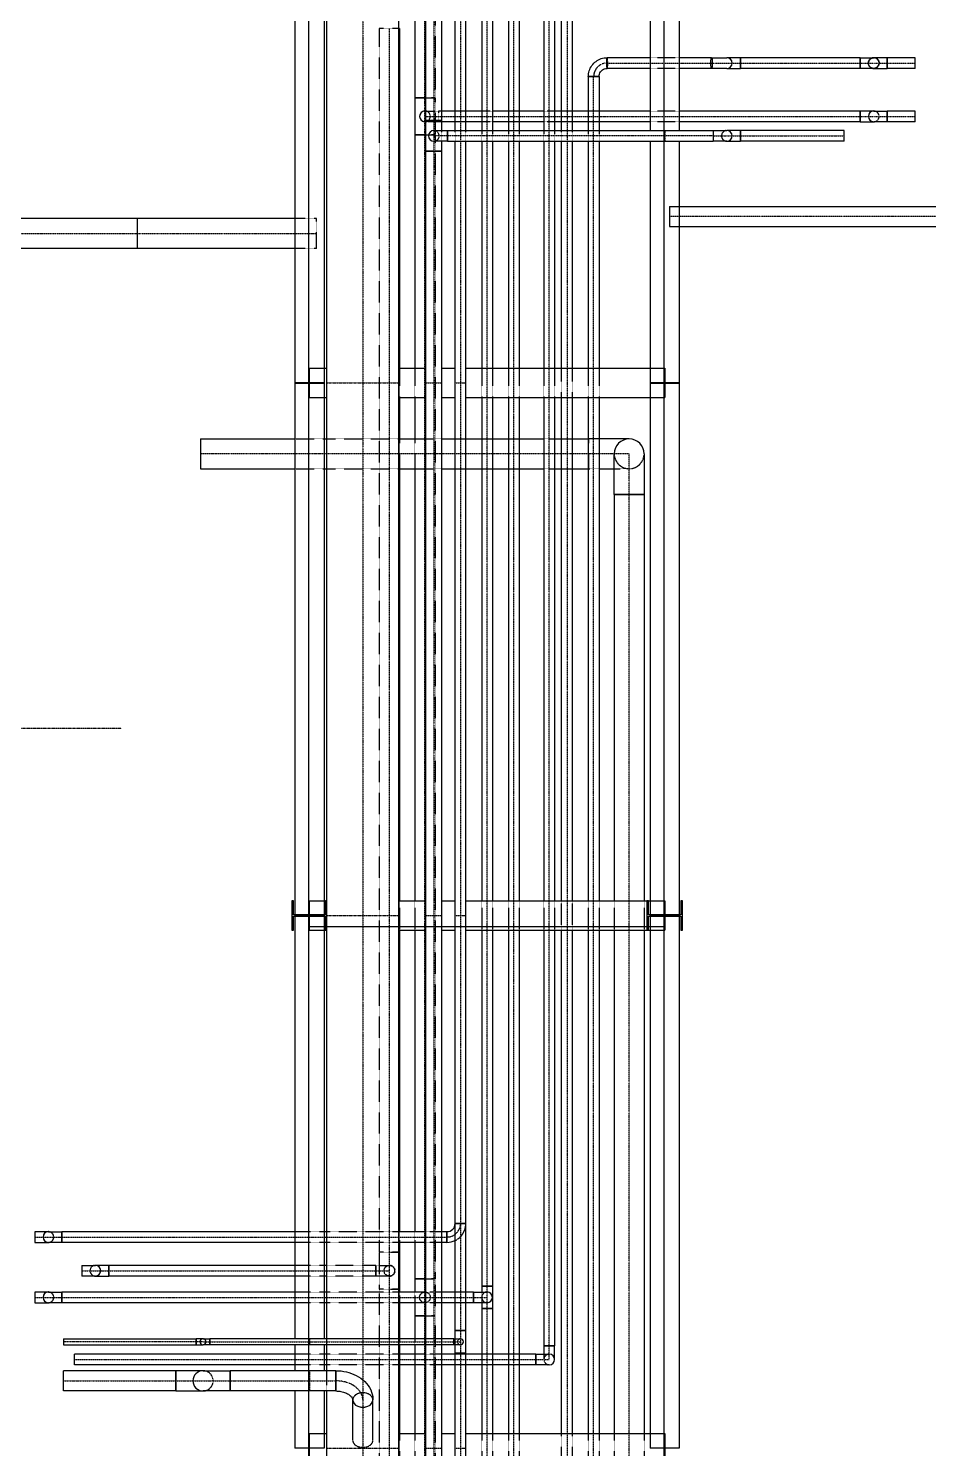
# Model space of a CAD drawing. Header units: millimetres. Extents: x -10011772 to -8149599, y 2847708 to 3434448.
# Drawn here: x -9512021 to -9501881, y 3178188 to 3194182 of the extents above; entities that cross this region are included whole.
import ezdxf

# ---------------------------------------------------------------- set-up
doc = ezdxf.new("R2010")
doc.units = ezdxf.units.MM
for name, pattern in [('DASHDOT2', [0.5, 0.25, -0.125, 0, -0.125]), ('DIVIDE2', [0.625, 0.25, -0.125, 0, -0.125, 0, -0.125]), ('HIDDEN2', [0.1875, 0.125, -0.0625])]:
    doc.linetypes.add(name, pattern=pattern)
doc.layers.add('总平面底图', color=9, linetype='Continuous')

# ---------------------------------------------------------------- blocks, each defined once
blk = doc.blocks.new('总平面底图 爆炸危险区 LOCATION I')
at = {"layer": '总平面底图'}
for p, q in [((220294.9, 146307.7), (220294.9, 98307.7)), ((222294.9, 146307.7), (222294.9, 98307.7)), ((222294.9, 128307.7), (220294.9, 128307.7))]:
    blk.add_line(p, q, dxfattribs=at)
at = {"layer": '总平面底图', "linetype": 'HIDDEN2'}
for p, q in [((221007.1, 140057.4), (221007.1, 132976.2)), ((220803.2, 133366.9), (220692.8, 133366.9)), ((220692.8, 133366.9), (220692.8, 126476.2)), ((222382.5, 133201.7), (222217.4, 133201.7)), ((223447.3, 133171.6), (223447.3, 133171.6)), ((222382.5, 133141.4), (222217.4, 133141.4)), ((221007.1, 132976.2), (220955.5, 132976.2)), ((220955.5, 132976.2), (221007.1, 132976.2)), ((221007.1, 132976.2), (221007.1, 132766.9)), ((220955.5, 132901.7), (221026.2, 132901.7)), ((221026.2, 132841.4), (220955.5, 132841.4)), ((221026.2, 132901.7), (221026.2, 132847.4)), ((221026.2, 132847.4), (221026.2, 132901.7)), ((221044.4, 132901.7), (221026.2, 132901.7)), ((221026.2, 132847.4), (221026.2, 132841.4)), ((221026.2, 132841.4), (221026.2, 132847.4)), ((221044.4, 132841.4), (221026.2, 132841.4)), ((221180.1, 132901.7), (221119.8, 132901.7)), ((221180.1, 132841.4), (221119.8, 132841.4)), ((221329.7, 132901.7), (221269.4, 132901.7)), ((221329.7, 132841.4), (221269.4, 132841.4)), ((221480.1, 132901.7), (221419.8, 132901.7)), ((221480.1, 132841.4), (221419.8, 132841.4)), ((221680.1, 132901.7), (221619.8, 132901.7)), ((221680.1, 132841.4), (221619.8, 132841.4)), ((221780.1, 132901.7), (221719.8, 132901.7)), ((221780.1, 132841.4), (221719.8, 132841.4)), ((221930.1, 132901.7), (221869.8, 132901.7)), ((221930.1, 132841.4), (221869.8, 132841.4)), ((222382.5, 132901.7), (222217.4, 132901.7)), ((222382.5, 132841.4), (222217.4, 132841.4)), ((221007.1, 132766.9), (220955.5, 132766.9)), ((220955.5, 132766.9), (221007.1, 132766.9)), ((221007.1, 132766.9), (221007.1, 126326.2)), ((221044.4, 132731.4), (221044.4, 132791.7)), ((221119.8, 132731.4), (221119.8, 132791.7)), ((221180.1, 132731.4), (221180.1, 132791.7)), ((221269.4, 132791.7), (221269.4, 132731.4)), ((221329.7, 132791.7), (221329.7, 132731.4)), ((221419.8, 132791.7), (221419.8, 132731.4)), ((221480.1, 132791.7), (221480.1, 132731.4)), ((221619.8, 132791.7), (221619.8, 132731.4)), ((221680.1, 132791.7), (221680.1, 132731.4)), ((221719.8, 132731.4), (221719.8, 132791.7)), ((221780.1, 132731.4), (221780.1, 132791.7)), ((221869.8, 132791.7), (221869.8, 132731.4)), ((221930.1, 132791.7), (221930.1, 132731.4)), ((220338.4, 132295.8), (220217.4, 132295.8)), ((220338.4, 132127.5), (220338.4, 132295.8)), ((220338.4, 132127.5), (220217.4, 132127.5)), ((220807.1, 131454.1), (220807.1, 131289)), ((220892.8, 131454.1), (220892.8, 131289)), ((221269.4, 131454.1), (221269.4, 131289)), ((221329.7, 131454.1), (221329.7, 131289)), ((221419.8, 131454.1), (221419.8, 131289)), ((221480.1, 131454.1), (221480.1, 131289)), ((221619.8, 131454.1), (221619.8, 131289)), ((221680.1, 131454.1), (221680.1, 131289)), ((221719.8, 131289), (221719.8, 131454.1)), ((221780.1, 131289), (221780.1, 131454.1)), ((221869.8, 131454.1), (221869.8, 131289)), ((221930.1, 131454.1), (221930.1, 131289)), ((220217.4, 131055.7), (220382.5, 131055.7)), ((220396.8, 131055.7), (220803.2, 131055.7)), ((220807.1, 131055.7), (220807.1, 130887.4)), ((220892.8, 131055.7), (220892.8, 130887.4)), ((220955.5, 131055.7), (221044.4, 131055.7)), ((221119.8, 131055.7), (221180.1, 131055.7)), ((221269.4, 131055.7), (221329.7, 131055.7)), ((221419.8, 131055.7), (221480.1, 131055.7)), ((221619.8, 131055.7), (221680.1, 131055.7)), ((221719.8, 131055.7), (221780.1, 131055.7)), ((221869.8, 131055.7), (221871.4, 131055.7)), ((221871.4, 130971.6), (221871.4, 131055.7)), ((221930.1, 131055.7), (221871.4, 131055.7)), ((221871.4, 131055.7), (221871.4, 130887.4)), ((221871.4, 130887.4), (221871.4, 130971.6)), ((220217.4, 130887.4), (220382.5, 130887.4)), ((220396.8, 130887.4), (220803.2, 130887.4)), ((220955.5, 130887.4), (221044.4, 130887.4)), ((221119.8, 130887.4), (221180.1, 130887.4)), ((221269.4, 130887.4), (221329.7, 130887.4)), ((221419.8, 130887.4), (221480.1, 130887.4)), ((221619.8, 130887.4), (221680.1, 130887.4)), ((221719.8, 130887.4), (221780.1, 130887.4)), ((221869.8, 130887.4), (221871.4, 130887.4)), ((221871.4, 130887.4), (221930.1, 130887.4)), ((222015.8, 130887.4), (222100, 130887.4)), ((220807.1, 128454.1), (220807.1, 128289)), ((220892.8, 128454.1), (220892.8, 128289)), ((221269.4, 128454.1), (221269.4, 128289)), ((221329.7, 128454.1), (221329.7, 128289)), ((221419.8, 128454.1), (221419.8, 128289)), ((221480.1, 128454.1), (221480.1, 128289)), ((221619.8, 128454.1), (221619.8, 128289)), ((221680.1, 128454.1), (221680.1, 128289)), ((221719.8, 128289), (221719.8, 128454.1)), ((221780.1, 128289), (221780.1, 128454.1)), ((221869.8, 128454.1), (221869.8, 128289)), ((221930.1, 128454.1), (221930.1, 128289)), ((222015.8, 128454.1), (222015.8, 128289)), ((222184.1, 128454.1), (222184.1, 128289)), ((220382.5, 126591.4), (220217.4, 126591.4)), ((220803.2, 126591.4), (220396.8, 126591.4)), ((220807.1, 126591.4), (220807.1, 126531.1)), ((220892.8, 126591.4), (220892.8, 126531.1)), ((221044.4, 126591.4), (220955.5, 126591.4)), ((221119.8, 126637.5), (221180.1, 126637.5)), ((221180.1, 126637.5), (221119.8, 126637.5)), ((220382.5, 126531.1), (220217.4, 126531.1)), ((220803.2, 126531.1), (220396.8, 126531.1)), ((221044.4, 126531.1), (220955.5, 126531.1)), ((220803.2, 126476.2), (220692.8, 126476.2)), ((220692.8, 126476.2), (220750, 126476.2)), ((220692.8, 126476.2), (220692.8, 126266.9)), ((220750, 126476.2), (220803.2, 126476.2)), ((220382.5, 126401.7), (220217.4, 126401.7)), ((220673.8, 126401.7), (220396.8, 126401.7)), ((220673.8, 126401.7), (220673.8, 126341.4)), ((220673.8, 126401.7), (220750, 126401.7)), ((220673.8, 126341.4), (220673.8, 126401.7)), ((220382.5, 126341.4), (220217.4, 126341.4)), ((220673.8, 126341.4), (220396.8, 126341.4)), ((220750, 126341.4), (220673.8, 126341.4)), ((220955.5, 126326.2), (221007.1, 126326.2)), ((221007.1, 126326.2), (220955.5, 126326.2)), ((221007.1, 126326.2), (221007.1, 126116.9)), ((220382.5, 126251.7), (220217.4, 126251.7)), ((220382.5, 126191.4), (220217.4, 126191.4)), ((220803.2, 126251.7), (220396.8, 126251.7)), ((220803.2, 126191.4), (220396.8, 126191.4)), ((220692.8, 126266.9), (220750, 126266.9)), ((220803.2, 126266.9), (220692.8, 126266.9)), ((220692.8, 126266.9), (220692.8, 120885.1)), ((220750, 126266.9), (220803.2, 126266.9)), ((220807.1, 126251.7), (220807.1, 126191.4)), ((220892.8, 126251.7), (220892.8, 126191.4)), ((221044.4, 126251.7), (220955.5, 126251.7)), ((221044.4, 126191.4), (220955.5, 126191.4)), ((221180.1, 126251.7), (221119.8, 126251.7)), ((221180.1, 126191.4), (221119.8, 126191.4)), ((221269.4, 126251.7), (221269.4, 126191.4)), ((220955.5, 126116.9), (221007.1, 126116.9)), ((221007.1, 126116.9), (220955.5, 126116.9)), ((221007.1, 126116.9), (221007.1, 120921.6)), ((220396.8, 125954.9), (220396.8, 125988.3)), ((220803.2, 125954.9), (220803.2, 125988.3)), ((220807.1, 125988.3), (220807.1, 125954.9)), ((220892.8, 125988.3), (220892.8, 125954.9)), ((220955.5, 125954.9), (220955.5, 125988.3)), ((221044.4, 125954.9), (221044.4, 125988.3)), ((221119.8, 125954.9), (221119.8, 125988.3)), ((220382.5, 125901.7), (220217.4, 125901.7)), ((220803.2, 125901.7), (220396.8, 125901.7)), ((220807.1, 125901.7), (220807.1, 125841.4)), ((220892.8, 125901.7), (220892.8, 125841.4)), ((221044.4, 125901.7), (220955.5, 125901.7)), ((221180.1, 125901.7), (221119.8, 125901.7)), ((221269.4, 125901.7), (221269.4, 125841.4)), ((221329.7, 125901.7), (221329.7, 125841.4)), ((221419.8, 125901.7), (221419.8, 125841.4)), ((221480.1, 125901.7), (221480.1, 125841.4)), ((221619.8, 125901.7), (221619.8, 125871.6)), ((220382.5, 125841.4), (220217.4, 125841.4)), ((220803.2, 125841.4), (220396.8, 125841.4)), ((220396.8, 125694.3), (220396.8, 125808.6)), ((221044.4, 125841.4), (220955.5, 125841.4)), ((221180.1, 125841.4), (221119.8, 125841.4)), ((220542.8, 125417.4), (220542.8, 125449.6)), ((220657.1, 125417.4), (220657.1, 125449.6)), ((220807.1, 125454.1), (220807.1, 125289)), ((220892.8, 125454.1), (220892.8, 125289)), ((221269.4, 125454.1), (221269.4, 125289)), ((221329.7, 125454.1), (221329.7, 125289)), ((221419.8, 125454.1), (221419.8, 125289)), ((221480.1, 125454.1), (221480.1, 125289)), ((221719.8, 125289), (221719.8, 125454.1)), ((221780.1, 125289), (221780.1, 125454.1)), ((221869.8, 125454.1), (221869.8, 125289)), ((221930.1, 125454.1), (221930.1, 125289)), ((222015.8, 125454.1), (222015.8, 125289)), ((222184.1, 125454.1), (222184.1, 125289))]:
    blk.add_line(p, q, dxfattribs=at)
at = {"layer": '总平面底图', "linetype": 'Continuous'}
for p, q in [((220396.8, 125988.3), (220396.8, 135171.6)), ((220803.2, 125988.3), (220803.2, 135171.6)), ((220217.4, 134371.6), (220217.4, 131371.6)), ((220382.5, 134371.6), (220382.5, 131371.6)), ((220955.5, 132847.4), (220955.5, 133671.6)), ((221044.4, 132847.4), (221044.4, 133654.9)), ((221119.8, 132791.7), (221119.8, 133654.9)), ((221180.1, 132791.7), (221180.1, 133654.9)), ((221269.4, 133654.9), (221269.4, 132791.7)), ((221329.7, 133654.9), (221329.7, 132791.7)), ((221419.8, 133654.9), (221419.8, 132791.7)), ((221480.1, 133654.9), (221480.1, 132791.7)), ((221619.8, 133654.9), (221619.8, 132791.7)), ((221680.1, 133654.9), (221680.1, 132791.7)), ((221719.8, 132791.7), (221719.8, 133654.9)), ((221780.1, 132791.7), (221780.1, 133654.9)), ((222217.4, 133654.9), (222217.4, 132791.7)), ((222382.5, 133654.9), (222382.5, 132791.7)), ((220892.8, 133441.4), (220892.8, 132976.2)), ((220807.1, 133366.9), (220803.2, 133366.9)), ((220807.1, 133366.9), (220807.1, 131454.1)), ((222217.4, 133201.7), (221975.5, 133201.7)), ((222563.7, 133201.7), (222382.5, 133201.7)), ((222563.7, 133201.7), (222650, 133201.7)), ((222726.2, 133201.7), (222650, 133201.7)), ((222726.2, 133141.4), (222726.2, 133201.7)), ((223401.3, 133201.7), (222726.2, 133201.7)), ((222726.2, 133201.7), (222726.2, 133171.6)), ((222726.2, 133171.6), (222726.2, 133141.4)), ((223401.3, 133141.4), (223401.3, 133201.7)), ((223401.3, 133201.7), (223401.3, 133141.4)), ((223401.3, 133201.7), (223477.5, 133201.7)), ((223553.7, 133201.7), (223477.5, 133201.7)), ((223507.6, 133171.6), (223507.6, 133171.6)), ((223553.7, 133201.7), (223553.7, 133171.6)), ((223553.7, 133171.6), (223553.7, 133201.7)), ((223711, 133201.7), (223553.7, 133201.7)), ((223553.7, 133171.6), (223553.7, 133141.4)), ((223553.7, 133141.4), (223553.7, 133171.6)), ((223711, 133171.6), (223711, 133201.7)), ((223711, 133141.4), (223711, 133171.6)), ((221930.1, 133095.4), (221869.8, 133095.4)), ((221869.8, 133095.4), (221869.8, 132791.7)), ((221869.8, 133095.4), (221929.8, 133095.4)), ((221929.8, 133095.4), (221930.1, 133095.4)), ((221930.1, 133095.4), (221930.1, 132791.7)), ((222217.4, 133141.4), (221975.5, 133141.4)), ((222563.7, 133141.4), (222382.5, 133141.4)), ((222650, 133141.4), (222563.7, 133141.4)), ((222650, 133141.4), (222726.2, 133141.4)), ((223401.3, 133141.4), (222726.2, 133141.4)), ((223477.5, 133141.4), (223401.3, 133141.4)), ((223477.5, 133141.4), (223553.7, 133141.4)), ((223711, 133141.4), (223553.7, 133141.4)), ((220955.5, 132976.2), (220892.8, 132976.2)), ((220892.8, 132976.2), (220950, 132976.2)), ((220892.8, 132976.2), (220892.8, 132766.9)), ((220950, 132976.2), (220955.5, 132976.2)), ((220950, 132901.7), (220955.5, 132901.7)), ((220955.5, 132841.4), (220950, 132841.4)), ((221000, 132847.4), (220955.5, 132847.4)), ((220955.5, 132675.7), (220955.5, 132847.4)), ((220955.5, 132847.4), (221044.4, 132847.4)), ((221044.4, 132847.4), (221000, 132847.4)), ((221026.2, 132847.4), (221026.2, 132847.4)), ((221026.2, 132847.4), (221026.2, 132847.4)), ((221119.8, 132901.7), (221044.4, 132901.7)), ((221044.4, 132791.7), (221044.4, 132847.4)), ((221119.8, 132841.4), (221044.4, 132841.4)), ((221269.4, 132901.7), (221180.1, 132901.7)), ((221269.4, 132841.4), (221180.1, 132841.4)), ((221419.8, 132901.7), (221329.7, 132901.7)), ((221419.8, 132841.4), (221329.7, 132841.4)), ((221619.8, 132901.7), (221480.1, 132901.7)), ((221619.8, 132841.4), (221480.1, 132841.4)), ((221719.8, 132901.7), (221680.1, 132901.7)), ((221719.8, 132841.4), (221680.1, 132841.4)), ((221869.8, 132901.7), (221780.1, 132901.7)), ((221869.8, 132841.4), (221780.1, 132841.4)), ((222217.4, 132901.7), (221930.1, 132901.7)), ((222217.4, 132841.4), (221930.1, 132841.4)), ((223401.3, 132901.7), (222382.5, 132901.7)), ((223401.3, 132841.4), (222382.5, 132841.4)), ((223401.3, 132841.4), (223401.3, 132901.7)), ((223401.3, 132901.7), (223401.3, 132871.6)), ((223477.5, 132901.7), (223401.3, 132901.7)), ((223401.3, 132871.6), (223401.3, 132841.4)), ((223401.3, 132841.4), (223477.5, 132841.4)), ((223477.5, 132901.7), (223553.7, 132901.7)), ((223553.7, 132841.4), (223477.5, 132841.4)), ((223553.7, 132841.4), (223553.7, 132901.7)), ((223710.4, 132901.7), (223553.7, 132901.7)), ((223553.7, 132901.7), (223553.7, 132841.4)), ((223710.4, 132841.4), (223553.7, 132841.4)), ((223710.4, 132841.4), (223710.4, 132901.7)), ((220955.5, 132766.9), (220892.8, 132766.9)), ((220892.8, 132766.9), (220892.8, 131454.1)), ((220892.8, 132766.9), (220950, 132766.9)), ((220950, 132766.9), (220955.5, 132766.9)), ((221000, 132791.7), (221076.2, 132791.7)), ((221076.2, 132791.7), (221076.2, 132731.4)), ((221076.2, 132791.7), (222573.8, 132791.7)), ((221076.2, 132731.4), (221076.2, 132791.7)), ((222573.8, 132791.7), (222573.8, 132731.4)), ((222573.8, 132791.7), (222573.8, 132731.4)), ((222573.8, 132791.7), (222650, 132791.7)), ((222726.2, 132791.7), (222650, 132791.7)), ((222726.2, 132791.7), (222726.2, 132761.6)), ((222726.2, 132761.6), (222726.2, 132791.7)), ((223310.6, 132791.7), (222726.2, 132791.7)), ((222726.2, 132761.6), (222726.2, 132731.4)), ((222726.2, 132731.4), (222726.2, 132761.6)), ((223310.6, 132761.6), (223310.6, 132791.7)), ((223310.6, 132731.4), (223310.6, 132761.6)), ((221000, 132675.7), (220955.5, 132675.7)), ((220955.5, 132675.7), (221044.4, 132675.7)), ((220955.5, 125988.3), (220955.5, 132675.7)), ((221076.2, 132731.4), (221000, 132731.4)), ((221044.4, 132675.7), (221000, 132675.7)), ((221044.4, 132675.7), (221044.4, 132731.4)), ((221044.4, 125988.3), (221044.4, 132675.7)), ((221076.2, 132731.4), (222573.8, 132731.4)), ((221119.8, 126035.1), (221119.8, 132731.4)), ((221180.1, 126035.1), (221180.1, 132731.4)), ((221269.4, 132731.4), (221269.4, 131454.1)), ((221329.7, 132731.4), (221329.7, 131454.1)), ((221419.8, 132731.4), (221419.8, 131454.1)), ((221480.1, 132731.4), (221480.1, 131454.1)), ((221619.8, 132731.4), (221619.8, 131454.1)), ((221680.1, 132731.4), (221680.1, 131454.1)), ((221719.8, 131454.1), (221719.8, 132731.4)), ((221780.1, 131454.1), (221780.1, 132731.4)), ((221869.8, 132731.4), (221869.8, 131454.1)), ((221930.1, 132731.4), (221930.1, 131454.1)), ((222217.4, 132731.4), (222217.4, 131371.6)), ((222382.5, 132731.4), (222382.5, 131371.6)), ((222650, 132731.4), (222573.8, 132731.4)), ((222650, 132731.4), (222726.2, 132731.4)), ((223310.6, 132731.4), (222726.2, 132731.4)), ((222327.4, 132364.9), (222327.4, 132307.7)), ((222327.4, 132364.9), (226160.2, 132364.9)), ((219330.2, 132295.8), (208728.6, 132295.8)), ((219330.2, 132127.5), (219330.2, 132295.8)), ((220217.4, 132295.8), (219330.2, 132295.8)), ((222327.4, 132307.7), (222327.4, 132250.6)), ((222327.4, 132250.6), (226160.2, 132250.6)), ((219330.2, 132127.5), (208728.6, 132127.5)), ((220217.4, 132127.5), (219330.2, 132127.5)), ((220300, 131289), (220300, 131454.1)), ((220300, 131454.1), (220396.8, 131454.1)), ((220803.2, 131454.1), (220955.5, 131454.1)), ((221044.4, 131454.1), (221119.8, 131454.1)), ((221180.1, 131454.1), (222300, 131454.1)), ((222300, 131454.1), (222300, 131289)), ((220382.5, 131371.6), (220217.4, 131371.6)), ((220217.4, 131368.5), (220382.5, 131368.5)), ((220217.4, 131368.5), (220217.4, 128371.6)), ((220382.5, 131368.5), (220382.5, 128371.6)), ((222382.5, 131371.6), (222217.4, 131371.6)), ((222217.4, 131368.5), (222382.5, 131368.5)), ((222217.4, 131368.5), (222217.4, 128371.6)), ((222382.5, 131368.5), (222382.5, 128371.6)), ((220300, 131289), (220396.8, 131289)), ((220803.2, 131289), (220955.5, 131289)), ((220807.1, 131289), (220807.1, 131055.7)), ((220892.8, 131289), (220892.8, 131055.7)), ((221044.4, 131289), (221119.8, 131289)), ((221180.1, 131289), (222300, 131289)), ((221269.4, 131289), (221269.4, 128454.1)), ((221329.7, 131289), (221329.7, 128454.1)), ((221419.8, 131289), (221419.8, 128454.1)), ((221480.1, 131289), (221480.1, 128454.1)), ((221619.8, 131289), (221619.8, 128454.1)), ((221680.1, 131289), (221680.1, 128454.1)), ((221719.8, 128454.1), (221719.8, 131289)), ((221780.1, 128454.1), (221780.1, 131289)), ((221869.8, 131289), (221869.8, 128454.1)), ((221930.1, 131289), (221930.1, 128454.1)), ((219685.6, 131055.7), (219685.6, 130887.4)), ((219685.6, 131055.7), (220217.4, 131055.7)), ((220382.5, 131055.7), (220396.8, 131055.7)), ((220803.2, 131055.7), (220955.5, 131055.7)), ((221044.4, 131055.7), (221119.8, 131055.7)), ((221180.1, 131055.7), (221269.4, 131055.7)), ((221329.7, 131055.7), (221419.8, 131055.7)), ((221480.1, 131055.7), (221619.8, 131055.7)), ((221680.1, 131055.7), (221719.8, 131055.7)), ((221780.1, 131055.7), (221869.8, 131055.7)), ((222100, 131055.7), (221930.1, 131055.7)), ((222015.8, 130743), (222015.8, 130971.6)), ((222184.1, 130971.6), (222184.1, 130743)), ((219685.6, 130887.4), (220217.4, 130887.4)), ((220382.5, 130887.4), (220396.8, 130887.4)), ((220803.2, 130887.4), (220955.5, 130887.4)), ((220807.1, 130887.4), (220807.1, 128454.1)), ((220892.8, 130887.4), (220892.8, 128454.1)), ((221044.4, 130887.4), (221119.8, 130887.4)), ((221180.1, 130887.4), (221269.4, 130887.4)), ((221329.7, 130887.4), (221419.8, 130887.4)), ((221480.1, 130887.4), (221619.8, 130887.4)), ((221680.1, 130887.4), (221719.8, 130887.4)), ((221780.1, 130887.4), (221869.8, 130887.4)), ((221930.1, 130887.4), (222015.8, 130887.4)), ((222015.8, 130743), (222184.1, 130743)), ((222184.1, 130743), (222015.8, 130743)), ((222015.8, 130743), (222015.8, 128454.1)), ((222184.1, 130743), (222184.1, 128454.1)), ((220209.4, 128454.1), (220199.2, 128454.1)), ((220199.2, 128454.1), (220199.2, 128289)), ((220209.4, 128374.7), (220209.4, 128454.1)), ((220300, 128454.1), (220396.8, 128454.1)), ((220300, 128289), (220300, 128454.1)), ((220396.8, 128454.1), (220390.5, 128454.1)), ((220390.5, 128454.1), (220390.5, 128374.7)), ((220803.2, 128454.1), (220955.5, 128454.1)), ((221044.4, 128454.1), (221119.8, 128454.1)), ((221180.1, 128454.1), (222300, 128454.1)), ((222209.4, 128454.1), (222199.2, 128454.1)), ((222199.2, 128454.1), (222199.2, 128289)), ((222209.4, 128374.7), (222209.4, 128454.1)), ((222300, 128454.1), (222300, 128289)), ((222390.5, 128454.1), (222390.5, 128374.7)), ((222400.7, 128454.1), (222390.5, 128454.1)), ((222400.7, 128289), (222400.7, 128454.1)), ((220390.5, 128374.7), (220209.4, 128374.7)), ((220209.4, 128289), (220209.4, 128368.5)), ((220209.4, 128368.5), (220390.5, 128368.5)), ((220217.4, 128371.6), (220217.4, 125988.3)), ((220217.4, 128371.6), (220382.5, 128371.6)), ((220382.5, 128371.6), (220217.4, 128371.6)), ((220382.5, 128371.6), (220382.5, 125988.3)), ((220390.5, 128368.5), (220390.5, 128289)), ((222390.5, 128374.7), (222209.4, 128374.7)), ((222209.4, 128289), (222209.4, 128368.5)), ((222209.4, 128368.5), (222390.5, 128368.5)), ((222382.5, 128371.6), (222217.4, 128371.6)), ((222217.4, 128371.6), (222382.5, 128371.6)), ((222217.4, 128371.6), (222217.4, 125371.6)), ((222382.5, 128371.6), (222382.5, 125371.6)), ((222390.5, 128368.5), (222390.5, 128289)), ((220199.2, 128289), (220209.4, 128289)), ((220300, 128289), (220396.8, 128289)), ((220390.5, 128289), (220396.8, 128289)), ((220803.2, 128289), (220955.5, 128289)), ((220807.1, 128289), (220807.1, 126591.4)), ((220892.8, 128289), (220892.8, 126591.4)), ((221044.4, 128289), (221119.8, 128289)), ((221180.1, 128289), (222300, 128289)), ((221269.4, 128289), (221269.4, 126285.1)), ((221329.7, 128289), (221329.7, 126285.1)), ((221419.8, 128289), (221419.8, 125901.7)), ((221480.1, 128289), (221480.1, 125901.7)), ((221619.8, 128289), (221619.8, 125947.8)), ((221680.1, 128289), (221680.1, 125947.8)), ((221719.8, 125454.1), (221719.8, 128289)), ((221780.1, 125454.1), (221780.1, 128289)), ((221869.8, 128289), (221869.8, 125454.1)), ((221930.1, 128289), (221930.1, 125454.1)), ((222015.8, 128289), (222015.8, 125454.1)), ((222184.1, 128289), (222184.1, 125454.1)), ((222199.2, 128289), (222209.4, 128289)), ((222390.5, 128289), (222400.7, 128289)), ((218752.9, 126591.4), (218752.9, 126561.3)), ((218829.1, 126591.4), (218752.9, 126591.4)), ((218829.1, 126591.4), (218905.3, 126591.4)), ((218905.3, 126591.4), (218905.3, 126531.1)), ((218905.3, 126531.1), (218905.3, 126591.4)), ((220217.4, 126591.4), (218905.3, 126591.4)), ((220396.8, 126591.4), (220382.5, 126591.4)), ((220955.5, 126591.4), (220803.2, 126591.4)), ((221073.8, 126591.4), (221044.4, 126591.4)), ((221073.8, 126531.1), (221073.8, 126591.4)), ((221073.8, 126591.4), (221073.8, 126531.1)), ((218752.9, 126561.3), (218752.9, 126531.1)), ((218752.9, 126531.1), (218829.1, 126531.1)), ((218905.3, 126531.1), (218829.1, 126531.1)), ((220217.4, 126531.1), (218905.3, 126531.1)), ((220396.8, 126531.1), (220382.5, 126531.1)), ((220955.5, 126531.1), (220803.2, 126531.1)), ((220807.1, 126531.1), (220807.1, 126476.2)), ((220892.8, 126531.1), (220892.8, 126326.2)), ((221073.8, 126531.1), (221044.4, 126531.1)), ((220807.1, 126476.2), (220803.2, 126476.2)), ((220803.2, 126476.2), (220807.1, 126476.2)), ((220807.1, 126476.2), (220807.1, 126266.9)), ((219017.5, 126401.7), (219017.5, 126341.4)), ((219017.5, 126401.7), (219093.7, 126401.7)), ((219169.9, 126401.7), (219093.7, 126401.7)), ((219169.9, 126401.7), (219169.9, 126371.6)), ((219169.9, 126341.4), (219169.9, 126401.7)), ((220217.4, 126401.7), (219169.9, 126401.7)), ((219169.9, 126371.6), (219169.9, 126341.4)), ((220396.8, 126401.7), (220382.5, 126401.7)), ((219093.7, 126341.4), (219017.5, 126341.4)), ((219093.7, 126341.4), (219169.9, 126341.4)), ((220217.4, 126341.4), (219169.9, 126341.4)), ((220396.8, 126341.4), (220382.5, 126341.4)), ((220892.8, 126326.2), (220950, 126326.2)), ((220892.8, 126326.2), (220892.8, 126251.7)), ((220955.5, 126326.2), (220892.8, 126326.2)), ((220950, 126326.2), (220955.5, 126326.2)), ((221269.4, 126285.1), (221299.5, 126285.1)), ((221269.4, 126285.1), (221269.4, 126251.7)), ((221329.7, 126285.1), (221269.4, 126285.1)), ((221299.5, 126285.1), (221329.7, 126285.1)), ((221329.7, 126285.1), (221329.7, 126158.1)), ((218752.9, 126251.7), (218752.9, 126221.6)), ((218829.1, 126251.7), (218752.9, 126251.7)), ((218752.9, 126221.6), (218752.9, 126191.4)), ((218752.9, 126191.4), (218829.1, 126191.4)), ((218829.1, 126251.7), (218905.3, 126251.7)), ((218905.3, 126191.4), (218829.1, 126191.4)), ((218905.3, 126251.7), (218905.3, 126191.4)), ((218905.3, 126191.4), (218905.3, 126251.7)), ((220217.4, 126251.7), (218905.3, 126251.7)), ((220217.4, 126191.4), (218905.3, 126191.4)), ((220396.8, 126251.7), (220382.5, 126251.7)), ((220396.8, 126191.4), (220382.5, 126191.4)), ((220803.2, 126266.9), (220807.1, 126266.9)), ((220807.1, 126266.9), (220803.2, 126266.9)), ((220955.5, 126251.7), (220803.2, 126251.7)), ((220955.5, 126191.4), (220803.2, 126191.4)), ((220807.1, 126266.9), (220807.1, 126251.7)), ((220807.1, 126191.4), (220807.1, 125988.3)), ((220892.8, 126191.4), (220892.8, 126116.9)), ((221119.8, 126251.7), (221044.4, 126251.7)), ((221119.8, 126191.4), (221044.4, 126191.4)), ((221223.3, 126251.7), (221180.1, 126251.7)), ((221223.3, 126191.4), (221180.1, 126191.4)), ((221223.3, 126191.4), (221223.3, 126251.7)), ((221223.3, 126251.7), (221223.3, 126191.4)), ((221223.3, 126251.7), (221299.5, 126251.7)), ((221299.5, 126191.4), (221223.3, 126191.4)), ((221269.4, 126191.4), (221269.4, 126158.1)), ((220892.8, 126116.9), (220950, 126116.9)), ((220955.5, 126116.9), (220892.8, 126116.9)), ((220892.8, 126116.9), (220892.8, 125988.3)), ((220950, 126116.9), (220955.5, 126116.9)), ((221269.4, 126158.1), (221299.5, 126158.1)), ((221329.7, 126158.1), (221269.4, 126158.1)), ((221269.4, 126158.1), (221269.4, 125901.7)), ((221299.5, 126158.1), (221329.7, 126158.1)), ((221329.7, 126158.1), (221329.7, 125901.7)), ((221150, 126035.1), (221119.8, 126035.1)), ((221119.8, 125988.3), (221119.8, 126035.1)), ((221119.8, 126035.1), (221150, 126035.1)), ((221119.8, 126035.1), (221119.8, 126035.1)), ((221180.1, 126035.1), (221150, 126035.1)), ((221150, 126035.1), (221180.1, 126035.1)), ((221180.1, 125908.1), (221180.1, 126035.1)), ((221180.1, 126035.1), (221180.1, 126035.1)), ((218914.6, 125988.3), (218914.6, 125954.9)), ((218914.6, 125988.3), (219661.9, 125988.3)), ((218914.6, 125954.9), (219661.9, 125954.9)), ((219661.9, 125988.3), (219661.9, 125954.9)), ((219661.9, 125971.6), (219661.9, 125988.3)), ((219700, 125988.3), (219661.9, 125988.3)), ((219661.9, 125954.9), (219661.9, 125971.6)), ((219661.9, 125954.9), (219700, 125954.9)), ((219700, 125988.3), (219738.1, 125988.3)), ((219738.1, 125954.9), (219700, 125954.9)), ((219738.1, 125954.9), (219738.1, 125988.3)), ((221111.9, 125988.3), (219738.1, 125988.3)), ((219738.1, 125988.3), (219738.1, 125954.9)), ((221111.9, 125954.9), (219738.1, 125954.9)), ((220217.4, 125954.9), (220217.4, 125808.6)), ((220382.5, 125954.9), (220382.5, 125808.6)), ((220396.8, 125808.6), (220396.8, 125954.9)), ((220803.2, 125254.6), (220803.2, 125954.9)), ((220807.1, 125954.9), (220807.1, 125901.7)), ((220892.8, 125954.9), (220892.8, 125901.7)), ((220955.5, 109671.6), (220955.5, 125954.9)), ((221044.4, 109688.3), (221044.4, 125954.9)), ((221111.9, 125988.3), (221111.9, 125954.9)), ((221111.9, 125988.3), (221150, 125988.3)), ((221111.9, 125954.9), (221111.9, 125988.3)), ((221150, 125954.9), (221111.9, 125954.9)), ((221119.8, 125908.1), (221119.8, 125954.9)), ((218976.6, 125841.4), (218976.6, 125901.7)), ((220217.4, 125901.7), (218976.6, 125901.7)), ((220396.8, 125901.7), (220382.5, 125901.7)), ((220955.5, 125901.7), (220803.2, 125901.7)), ((221119.8, 125901.7), (221044.4, 125901.7)), ((221119.8, 125908.1), (221150, 125908.1)), ((221119.8, 109688.3), (221119.8, 125908.1)), ((221150, 125908.1), (221119.8, 125908.1)), ((221150, 125908.1), (221180.1, 125908.1)), ((221180.1, 125908.1), (221150, 125908.1)), ((221180.1, 109688.3), (221180.1, 125908.1)), ((221573.8, 125901.7), (221180.1, 125901.7)), ((221573.8, 125841.4), (221573.8, 125901.7)), ((221573.8, 125901.7), (221573.8, 125841.4)), ((221573.8, 125901.7), (221650, 125901.7)), ((221619.8, 125947.8), (221650, 125947.8)), ((221619.8, 125947.8), (221619.8, 125901.7)), ((221680.1, 125947.8), (221619.8, 125947.8)), ((221650, 125947.8), (221680.1, 125947.8)), ((221680.1, 125871.6), (221680.1, 125947.8)), ((218914.9, 125694.3), (218914.9, 125808.6)), ((219547.6, 125808.6), (218914.9, 125808.6)), ((220217.4, 125841.4), (218976.6, 125841.4)), ((219547.6, 125694.3), (219547.6, 125808.6)), ((219547.6, 125808.6), (219547.6, 125751.4)), ((219700, 125808.6), (219547.6, 125808.6)), ((219700, 125808.6), (219852.4, 125808.6)), ((219852.4, 125808.6), (219852.4, 125694.3)), ((219852.4, 125694.3), (219852.4, 125808.6)), ((220447.6, 125808.6), (219852.4, 125808.6)), ((220396.8, 125841.4), (220382.5, 125841.4)), ((220447.6, 125808.6), (220447.6, 125694.3)), ((220447.6, 125694.3), (220447.6, 125808.6)), ((220955.5, 125841.4), (220803.2, 125841.4)), ((220807.1, 125841.4), (220807.1, 125454.1)), ((220892.8, 125841.4), (220892.8, 125454.1)), ((221119.8, 125841.4), (221044.4, 125841.4)), ((221573.8, 125841.4), (221180.1, 125841.4)), ((221269.4, 125841.4), (221269.4, 125454.1)), ((221329.7, 125841.4), (221329.7, 125454.1)), ((221419.8, 125841.4), (221419.8, 125454.1)), ((221480.1, 125841.4), (221480.1, 125454.1)), ((221650, 125841.4), (221573.8, 125841.4)), ((219547.6, 125751.4), (219547.6, 125694.3)), ((219547.6, 125694.3), (218914.9, 125694.3)), ((219547.6, 125694.3), (219700, 125694.3)), ((219852.4, 125694.3), (219700, 125694.3)), ((220447.6, 125694.3), (219852.4, 125694.3)), ((220217.4, 125694.3), (220217.4, 125371.6)), ((220382.5, 125694.3), (220382.5, 125371.6)), ((220396.8, 125254.6), (220396.8, 125694.3)), ((220542.8, 125449.6), (220542.8, 125643.7)), ((220657.1, 125449.6), (220657.1, 125643.7)), ((220300, 125289), (220300, 125454.1)), ((220300, 125454.1), (220396.8, 125454.1)), ((220803.2, 125454.1), (220955.5, 125454.1)), ((221044.4, 125454.1), (221119.8, 125454.1)), ((221180.1, 125454.1), (222300, 125454.1)), ((222300, 125454.1), (222300, 125289)), ((220382.5, 125371.6), (220217.4, 125371.6)), ((222382.5, 125371.6), (222217.4, 125371.6))]:
    blk.add_line(p, q, dxfattribs=at)
at = {"layer": '总平面底图', "linetype": 'DIVIDE2'}
for p, q in [((220600, 135171.6), (220600, 125988.3)), ((221000, 133646.5), (221000, 132847.4)), ((221150, 133654.9), (221150, 132791.7)), ((221299.5, 132791.7), (221299.5, 133654.9)), ((221450, 132791.7), (221450, 133654.9)), ((221650, 132791.7), (221650, 133654.9)), ((221750, 133654.9), (221750, 132791.7)), ((220950, 132976.2), (220950, 133441.4)), ((220750, 133366.9), (220750, 133366.9)), ((220750, 126476.2), (220750, 133366.9)), ((221975.5, 133171.6), (222217.4, 133171.6)), ((221975.5, 133171.6), (221975.5, 133171.6)), ((221975.5, 133171.6), (221975.5, 133171.6)), ((222217.4, 133171.6), (222382.5, 133171.6)), ((222382.5, 133171.6), (222563.7, 133171.6)), ((222563.7, 133171.6), (222650, 133171.6)), ((222650, 133171.6), (222680.1, 133171.6)), ((222680.1, 133171.6), (222726.2, 133171.6)), ((222726.1, 133171.6), (222726.1, 133171.6)), ((222726.2, 133171.6), (222726.1, 133171.6)), ((222726.2, 133171.6), (223401.3, 133171.6)), ((223401.3, 133171.6), (223401.3, 133171.6)), ((223401.3, 133171.6), (223401.3, 133171.6)), ((223401.3, 133171.6), (223477.5, 133171.6)), ((223477.5, 133171.6), (223507.6, 133171.6)), ((223477.5, 133171.6), (223477.5, 133171.6)), ((223507.6, 133171.6), (223553.7, 133171.6)), ((223553.7, 133171.6), (223553.6, 133171.6)), ((223553.7, 133171.6), (223553.7, 133171.6)), ((223553.7, 133171.6), (223711, 133171.6)), ((221900, 132791.7), (221900, 133095.4)), ((221900, 133095.4), (221900, 133095.4)), ((221900, 133095.4), (221900, 133095.4)), ((220950, 132901.7), (220950, 132976.2)), ((220950, 132976.2), (220950, 132976.2)), ((220950, 132976.2), (220950, 132976.2)), ((220950, 132841.4), (220950, 132901.7)), ((220950, 132871.6), (220955.5, 132871.6)), ((220950, 132766.9), (220950, 132841.4)), ((220955.5, 132871.6), (221026.2, 132871.6)), ((221000, 132847.4), (221000, 132791.7)), ((221000, 132847.4), (221000, 132847.4)), ((221026.1, 132871.6), (221026.1, 132871.6)), ((221026.2, 132871.6), (221026.1, 132871.6)), ((221026.2, 132871.6), (221044.4, 132871.6)), ((221044.4, 132871.6), (221119.8, 132871.6)), ((221119.8, 132871.6), (221180.1, 132871.6)), ((221180.1, 132871.6), (221269.4, 132871.6)), ((221269.4, 132871.6), (221329.7, 132871.6)), ((221329.7, 132871.6), (221419.8, 132871.6)), ((221419.8, 132871.6), (221480.1, 132871.6)), ((221480.1, 132871.6), (221619.8, 132871.6)), ((221619.8, 132871.6), (221680.1, 132871.6)), ((221680.1, 132871.6), (221719.8, 132871.6)), ((221719.8, 132871.6), (221780.1, 132871.6)), ((221780.1, 132871.6), (221869.8, 132871.6)), ((221869.8, 132871.6), (221930.1, 132871.6)), ((221930.1, 132871.6), (222217.4, 132871.6)), ((222217.4, 132871.6), (222382.5, 132871.6)), ((222382.5, 132871.6), (223401.3, 132871.6)), ((223401.3, 132871.6), (223401.3, 132871.6)), ((223401.3, 132871.6), (223401.3, 132871.6)), ((223401.3, 132871.6), (223447.3, 132871.6)), ((223447.3, 132871.6), (223477.5, 132871.6)), ((223477.5, 132871.6), (223553.7, 132871.6)), ((223553.7, 132871.6), (223553.6, 132871.6)), ((223553.7, 132871.6), (223710.4, 132871.6)), ((223553.7, 132871.6), (223553.7, 132871.6)), ((220950, 131454.1), (220950, 132766.9)), ((220950, 132766.9), (220950, 132766.9)), ((221000, 132791.7), (221000, 132731.4)), ((221076.2, 132761.6), (221000, 132761.6)), ((221076.1, 132761.6), (221076.2, 132761.6)), ((221076.1, 132761.6), (221076.1, 132761.6)), ((222573.8, 132761.6), (221076.2, 132761.6)), ((221150, 132791.7), (221150, 132731.4)), ((221299.5, 132731.4), (221299.5, 132791.7)), ((221450, 132731.4), (221450, 132791.7)), ((221650, 132731.4), (221650, 132791.7)), ((221750, 132791.7), (221750, 132731.4)), ((221900, 132731.4), (221900, 132791.7)), ((222573.8, 132761.6), (222573.8, 132761.6)), ((222573.8, 132761.6), (222573.8, 132761.6)), ((222573.8, 132761.6), (222650, 132761.6)), ((222650, 132761.6), (222680.1, 132761.6)), ((222680.1, 132761.6), (222726.2, 132761.6)), ((222726.2, 132761.6), (222726.1, 132761.6)), ((222726.1, 132761.6), (222726.1, 132761.6)), ((222726.2, 132761.6), (223310.6, 132761.6)), ((221000, 132731.4), (221000, 132675.7)), ((221000, 132675.7), (221000, 132675.7)), ((221000, 132675.7), (221000, 132675.7)), ((221000, 132675.7), (221000, 125988.3)), ((221150, 132731.4), (221150, 126035.1)), ((221299.5, 131454.1), (221299.5, 132731.4)), ((221450, 131454.1), (221450, 132731.4)), ((221650, 131454.1), (221650, 132731.4)), ((221750, 132731.4), (221750, 131454.1)), ((221900, 131454.1), (221900, 132731.4)), ((226160.2, 132307.7), (222327.4, 132307.7)), ((208728.6, 132211.7), (219330.2, 132211.7)), ((219330.2, 132211.7), (220217.4, 132211.7)), ((220217.4, 132211.7), (220338.4, 132211.7)), ((220950, 131289), (220950, 131454.1)), ((221299.5, 131289), (221299.5, 131454.1)), ((221450, 131289), (221450, 131454.1)), ((221650, 131289), (221650, 131454.1)), ((221750, 131454.1), (221750, 131289)), ((221900, 131289), (221900, 131454.1)), ((220950, 131055.7), (220950, 131289)), ((221299.5, 128454.1), (221299.5, 131289)), ((221450, 128454.1), (221450, 131289)), ((221650, 128454.1), (221650, 131289)), ((221750, 131289), (221750, 128454.1)), ((221900, 128454.1), (221900, 131289)), ((220950, 130887.4), (220950, 131055.7)), ((220217.4, 130971.6), (219685.6, 130971.6)), ((220382.5, 130971.6), (220217.4, 130971.6)), ((220396.8, 130971.6), (220382.5, 130971.6)), ((220803.2, 130971.6), (220396.8, 130971.6)), ((220955.5, 130971.6), (220803.2, 130971.6)), ((221044.4, 130971.6), (220955.5, 130971.6)), ((221119.8, 130971.6), (221044.4, 130971.6)), ((221180.1, 130971.6), (221119.8, 130971.6)), ((221269.4, 130971.6), (221180.1, 130971.6)), ((221329.7, 130971.6), (221269.4, 130971.6)), ((221419.8, 130971.6), (221329.7, 130971.6)), ((221480.1, 130971.6), (221419.8, 130971.6)), ((221619.8, 130971.6), (221480.1, 130971.6)), ((221680.1, 130971.6), (221619.8, 130971.6)), ((221719.8, 130971.6), (221680.1, 130971.6)), ((221780.1, 130971.6), (221719.8, 130971.6)), ((221869.8, 130971.6), (221780.1, 130971.6)), ((221871.4, 130971.6), (221869.8, 130971.6)), ((221871.4, 130971.6), (221871.4, 130971.6)), ((221871.4, 130971.6), (221871.4, 130971.6)), ((221930.1, 130971.6), (221871.4, 130971.6)), ((222015.8, 130971.6), (221930.1, 130971.6)), ((222100, 130971.6), (222015.8, 130971.6)), ((222100, 130743), (222100, 130971.6)), ((220950, 128454.1), (220950, 130887.4)), ((222100, 130743), (222100, 130743)), ((222100, 130743), (222100, 130743)), ((222100, 128454.1), (222100, 130743)), ((220950, 128289), (220950, 128454.1)), ((221299.5, 128289), (221299.5, 128454.1)), ((221450, 128289), (221450, 128454.1)), ((221650, 128289), (221650, 128454.1)), ((221750, 128454.1), (221750, 128289)), ((221900, 128289), (221900, 128454.1)), ((222100, 128289), (222100, 128454.1)), ((220950, 126591.4), (220950, 128289)), ((221299.5, 126285.1), (221299.5, 128289)), ((221450, 125901.7), (221450, 128289)), ((221650, 125947.8), (221650, 128289)), ((221750, 128289), (221750, 125454.1)), ((221900, 125454.1), (221900, 128289)), ((222100, 125454.1), (222100, 128289)), ((220950, 126531.1), (220950, 126591.4)), ((218752.9, 126561.3), (218752.9, 126561.3)), ((218752.9, 126561.3), (218752.9, 126561.3)), ((218752.9, 126561.3), (218799, 126561.3)), ((218799, 126561.3), (218829.1, 126561.3)), ((218829.1, 126561.3), (218905.3, 126561.3)), ((218905.3, 126561.3), (218905.3, 126561.3)), ((218905.3, 126561.3), (218905.3, 126561.3)), ((218905.3, 126561.3), (220217.4, 126561.3)), ((220217.4, 126561.3), (220382.5, 126561.3)), ((220382.5, 126561.3), (220396.8, 126561.3)), ((220396.8, 126561.3), (220803.2, 126561.3)), ((220803.2, 126561.3), (220955.5, 126561.3)), ((220950, 126326.2), (220950, 126531.1)), ((220955.5, 126561.3), (221044.4, 126561.3)), ((221044.4, 126561.3), (221073.8, 126561.3)), ((221073.8, 126561.3), (221073.8, 126561.3)), ((221073.8, 126561.3), (221073.8, 126561.3)), ((220750, 126266.9), (220750, 126476.2)), ((220750, 126476.2), (220750, 126476.2)), ((220750, 126476.2), (220750, 126476.2)), ((219017.5, 126371.6), (219017.5, 126371.6)), ((219017.5, 126371.6), (219017.5, 126371.6)), ((219017.5, 126371.6), (219093.7, 126371.6)), ((219093.7, 126371.6), (219123.9, 126371.6)), ((219123.9, 126371.6), (219169.9, 126371.6)), ((219169.9, 126371.6), (219169.9, 126371.6)), ((219169.9, 126371.6), (219169.9, 126371.6)), ((219169.9, 126371.6), (220217.4, 126371.6)), ((220217.4, 126371.6), (220382.5, 126371.6)), ((220382.5, 126371.6), (220396.8, 126371.6)), ((220396.8, 126371.6), (220673.8, 126371.6)), ((220673.8, 126371.6), (220673.8, 126371.6)), ((220673.8, 126371.6), (220673.8, 126371.6)), ((220673.8, 126371.6), (220750, 126371.6)), ((220950, 126251.7), (220950, 126326.2)), ((220950, 126326.2), (220950, 126326.2)), ((220950, 126326.2), (220950, 126326.2)), ((221299.5, 126251.7), (221299.5, 126285.1)), ((221299.5, 126285.1), (221299.5, 126285.1)), ((221299.5, 126285.1), (221299.5, 126285)), ((218752.9, 126221.6), (218752.9, 126221.6)), ((218752.9, 126221.6), (218752.9, 126221.6)), ((218752.9, 126221.6), (218799, 126221.6)), ((218799, 126221.6), (218829.1, 126221.6)), ((218829.1, 126221.6), (218905.3, 126221.6)), ((218905.3, 126221.6), (218905.3, 126221.6)), ((218905.3, 126221.6), (218905.3, 126221.6)), ((218905.3, 126221.6), (220217.4, 126221.6)), ((220217.4, 126221.6), (220382.5, 126221.6)), ((220382.5, 126221.6), (220396.8, 126221.6)), ((220396.8, 126221.6), (220803.2, 126221.6)), ((220750, 126266.9), (220750, 126266.9)), ((220750, 120885.1), (220750, 126266.9)), ((220803.2, 126221.6), (220955.5, 126221.6)), ((220950, 126191.4), (220950, 126251.7)), ((220950, 126116.9), (220950, 126191.4)), ((220955.5, 126221.6), (221044.4, 126221.6)), ((221044.4, 126221.6), (221119.8, 126221.6)), ((221119.8, 126221.6), (221180.1, 126221.6)), ((221180.1, 126221.6), (221223.3, 126221.6)), ((221223.3, 126221.6), (221223.3, 126221.6)), ((221223.4, 126221.6), (221223.3, 126221.6)), ((221223.3, 126221.6), (221299.5, 126221.6)), ((221299.5, 126191.4), (221299.5, 126251.7)), ((221299.5, 126158.1), (221299.5, 126191.4)), ((220950, 126116.9), (220950, 126116.9)), ((220950, 125988.3), (220950, 126116.9)), ((221299.5, 126158.1), (221299.5, 126158.1)), ((221299.5, 125901.7), (221299.5, 126158.1)), ((221150, 126035.1), (221150, 126035.1)), ((221150, 126035.1), (221150, 125988.3)), ((219661.9, 125971.6), (218914.6, 125971.6)), ((219661.9, 125971.6), (219661.9, 125971.6)), ((219661.9, 125971.6), (219661.9, 125971.6)), ((219683.3, 125971.6), (219661.9, 125971.6)), ((219700, 125971.6), (219683.3, 125971.6)), ((219700, 125971.6), (219738.1, 125971.6)), ((219738, 125971.6), (219738, 125971.6)), ((219738.1, 125971.6), (219738, 125971.6)), ((219738.1, 125971.6), (221111.9, 125971.6)), ((220600, 125988.3), (220600, 125954.9)), ((220600, 125954.9), (220600, 125757.6)), ((220950, 125954.9), (220950, 125988.3)), ((220950, 125901.7), (220950, 125954.9)), ((221000, 125988.3), (221000, 125954.9)), ((221000, 125954.9), (221000, 109696.6)), ((221111.9, 125971.6), (221111.9, 125971.6)), ((221111.9, 125971.6), (221111.9, 125971.6)), ((221111.9, 125971.6), (221150, 125971.6)), ((221150, 125988.3), (221150, 125954.9)), ((221150, 125954.9), (221150, 125908.1)), ((218976.6, 125871.6), (220217.4, 125871.6)), ((220217.4, 125871.6), (220382.5, 125871.6)), ((220382.5, 125871.6), (220396.8, 125871.6)), ((220396.8, 125871.6), (220803.2, 125871.6)), ((220803.2, 125871.6), (220955.5, 125871.6)), ((220950, 125841.4), (220950, 125901.7)), ((220955.5, 125871.6), (221044.4, 125871.6)), ((221044.4, 125871.6), (221119.8, 125871.6)), ((221119.8, 125871.6), (221180.1, 125871.6)), ((221150, 125908.1), (221150, 109688.3)), ((221150, 125908.1), (221150, 125908.1)), ((221150, 125908.1), (221150, 125908.1)), ((221180.1, 125871.6), (221573.8, 125871.6)), ((221299.5, 125841.4), (221299.5, 125901.7)), ((221450, 125841.4), (221450, 125901.7)), ((221573.8, 125871.6), (221573.8, 125871.6)), ((221573.8, 125871.6), (221573.8, 125871.6)), ((221573.8, 125871.6), (221650, 125871.6)), ((221650, 125947.8), (221650, 125947.7)), ((221650, 125947.8), (221650, 125947.8)), ((221650, 125901.7), (221650, 125947.8)), ((221650, 125871.6), (221650, 125901.7)), ((220950, 125454.1), (220950, 125841.4)), ((221299.5, 125454.1), (221299.5, 125841.4)), ((221450, 125454.1), (221450, 125841.4)), ((218914.9, 125751.4), (219547.6, 125751.4)), ((219547.6, 125751.4), (219547.6, 125751.4)), ((219547.6, 125751.4), (219547.6, 125751.4)), ((219547.6, 125751.4), (219642.8, 125751.4)), ((219642.8, 125751.4), (219700, 125751.4)), ((219700, 125751.4), (219852.4, 125751.4)), ((219852.4, 125751.4), (219852.3, 125751.4)), ((219852.3, 125751.4), (219852.3, 125751.4)), ((219852.4, 125751.4), (220447.6, 125751.4)), ((220447.6, 125751.4), (220447.6, 125751.4)), ((220447.6, 125751.4), (220447.6, 125751.4)), ((220600, 125757.6), (220600, 125643.7)), ((220600, 125643.7), (220600, 125603.3)), ((220600, 125643.7), (220600, 125643.7)), ((220600, 125643.7), (220600, 125643.7)), ((220600, 125603.3), (220600, 125457.8)), ((220600, 125457.8), (220600, 125417.4)), ((220600, 125417.4), (220600, 125377)), ((220950, 125289), (220950, 125454.1)), ((221299.5, 125289), (221299.5, 125454.1)), ((221450, 125289), (221450, 125454.1)), ((221750, 125454.1), (221750, 125289)), ((221900, 125289), (221900, 125454.1)), ((222100, 125289), (222100, 125454.1)), ((220600, 125377), (220600, 125254.6))]:
    blk.add_line(p, q, dxfattribs=at)
at = {"layer": '总平面底图', "linetype": 'DASHDOT2'}
for p, q in [((222300, 132791.7), (222300, 132731.4)), ((220396.8, 131371.6), (220803.2, 131371.6)), ((220955.5, 131371.6), (221044.4, 131371.6)), ((221119.8, 131371.6), (221180.1, 131371.6)), ((217250, 129425.8), (219240.1, 129425.8)), ((220396.8, 128371.6), (220803.2, 128371.6)), ((220955.5, 128371.6), (221044.4, 128371.6)), ((221119.8, 128371.6), (221180.1, 128371.6)), ((220300, 125988.3), (220300, 125954.9)), ((222380.7, 126021.6), (222382.5, 126021.6)), ((220300, 125808.6), (220300, 125694.3)), ((220396.8, 125371.6), (220803.2, 125371.6)), ((220955.5, 125371.6), (221044.4, 125371.6)), ((221119.8, 125371.6), (221180.1, 125371.6))]:
    blk.add_line(p, q, dxfattribs=at)
at = {"layer": '总平面底图', "linetype": 'HIDDEN2'}
for centre in [(223477.5, 133171.6), (220750, 126371.6), (220950, 126221.6)]:
    blk.add_circle(centre, 30.2, dxfattribs=at)
at = {"layer": '总平面底图', "linetype": 'Continuous'}
for centre, radius, start, end in [((222650, 133171.6), 30.2, 0, 90), ((222650, 133171.6), 30.2, 270, 0), ((223477.5, 133171.6), 30.2, 0, 90), ((223477.5, 133171.6), 30.2, 270, 90), ((223477.5, 133171.6), 30.2, 270, 0), ((220950, 132871.6), 30.2, 90, 270.00002), ((220950, 132871.6), 30.2, 90, 270), ((223477.5, 132871.6), 30.2, 90, 270), ((223477.5, 132871.6), 30.2, 90, 270), ((221000, 132761.6), 30.2, 90, 270), ((221000, 132761.6), 30.2, 90, 270), ((222650, 132761.6), 30.2, 0, 90), ((222650, 132761.6), 30.2, 270, 90), ((222650, 132761.6), 30.2, 270, 0), ((222100, 130971.6), 84.1, 0, 180), ((222100, 130971.6), 84.1, 0, 180), ((218829.1, 126561.3), 30.2, 90, 270), ((218829.1, 126561.3), 30.2, 90, 270), ((221073.8, 126637.5), 46, 270, 0), ((221073.8, 126637.5), 106.4, 270, 295.64766), ((219093.7, 126371.6), 30.2, 270, 90), ((219093.7, 126371.6), 30.2, 0, 90), ((219093.7, 126371.6), 30.2, 270, 0), ((218829.1, 126221.6), 30.2, 90, 270), ((218829.1, 126221.6), 30.2, 90, 270), ((221299.5, 126221.6), 30.2, 0, 90), ((221299.5, 126221.6), 30.2, 270, 90), ((221299.5, 126221.6), 30.2, 270, 0), ((219700, 125971.6), 16.7, 90, 270), ((219700, 125971.6), 16.7, 90, 270), ((221150, 125971.6), 16.7, 270, 90), ((221150, 125971.6), 16.7, 0, 90), ((221150, 125971.6), 16.7, 270, 0), ((221650, 125871.6), 30.2, 0, 90), ((221650, 125871.6), 30.2, 270, 90), ((221650, 125871.6), 30.2, 270, 0), ((219700, 125751.4), 57.1, 90, 270), ((219700, 125751.4), 57.1, 90, 270)]:
    blk.add_arc(centre, radius, start, end, dxfattribs=at)
at = {"layer": '总平面底图', "linetype": 'HIDDEN2'}
for centre, radius, start, end in [((223477.5, 133171.6), 30.2, 0, 180.0006), ((223477.5, 133171.6), 30.2, 90, 270), ((223477.5, 133171.6), 30.2, 180.0172, 359.9834), ((220950, 132871.6), 30.2, 270.00002, 90), ((223477.5, 132871.6), 30.2, 0, 90), ((223477.5, 132871.6), 30.2, 270, 0), ((221000, 132761.6), 30.2, 0, 90), ((221000, 132761.6), 30.2, 270, 0), ((222650, 132761.6), 30.2, 90, 270), ((222100, 130971.6), 84.1, 180, 0), ((218829.1, 126561.3), 30.2, 0, 90), ((221073.8, 126637.5), 106.4, 295.64766, 0), ((218829.1, 126561.3), 30.2, 270, 0), ((219093.7, 126371.6), 30.2, 90, 270), ((220750, 126371.6), 30.2, 270, 90), ((218829.1, 126221.6), 30.2, 0, 90), ((218829.1, 126221.6), 30.2, 270, 0), ((221299.5, 126221.6), 30.2, 90, 270), ((219700, 125971.6), 16.7, 0, 90), ((219700, 125971.6), 16.7, 270, 0), ((221150, 125971.6), 16.7, 90, 270), ((221650, 125871.6), 30.2, 90, 270), ((219700, 125751.4), 57.1, 0, 90), ((219700, 125751.4), 57.1, 270, 0)]:
    blk.add_arc(centre, radius, start, end, dxfattribs=at)
at = {"layer": '总平面底图', "linetype": 'DIVIDE2'}
for start, end in [(307.16889, 0), (270, 307.16889)]:
    blk.add_arc((221073.8, 126637.5), 76.2, start, end, dxfattribs=at)
for centre, major_axis, ratio, start_param, end_param in [((221975.5, 133095.4), (0, 76.2), 0.991228, 0.052802, 1.570796), ((221975.5, 133095.4), (0, 76.2), 0.991228, 0, 0.052802), ((220447.6, 125643.7), (152.4, 0), 0.707107, 0, 1.570796)]:
    blk.add_ellipse(centre, major_axis=major_axis, ratio=ratio, start_param=start_param, end_param=end_param, dxfattribs=at)
at = {"layer": '总平面底图', "linetype": 'Continuous'}
for centre, major_axis, ratio, start_param, end_param in [((221975.5, 133171.6), (0, -30.2), 0.132164, 3.141593, 6.283185), ((221975.5, 133171.6), (0, 30.2), 0.132164, 0, 3.141593), ((220600, 125643.7), (-57.1, 0), 0.707107, 0, 3.141593), ((220600, 125643.7), (57.1, 0), 0.707107, 3.141593, 6.283185)]:
    blk.add_ellipse(centre, major_axis=major_axis, ratio=ratio, start_param=start_param, end_param=end_param, dxfattribs=at)
at = {"layer": '总平面底图', "linetype": 'HIDDEN2'}
for centre, major_axis, ratio in [((221975.5, 133171.6), (0, -30.2), 0.132164), ((220600, 125643.7), (57.1, 0), 0.707107), ((220600, 125417.4), (-57.1, 0), 0.707107)]:
    blk.add_ellipse(centre, major_axis=major_axis, ratio=ratio, start_param=0, end_param=3.141593, dxfattribs=at)
at = {"layer": '总平面底图', "linetype": 'Continuous'}
blk.add_ellipse((222563.7, 133171.6), major_axis=(0, 30.2), ratio=0.132164, dxfattribs=at)
for points in [[(221874.9, 133128.2), (221878.3, 133138.7), (221883.4, 133148.8), (221889.9, 133157.8)], [(221889.9, 133157.8), (221896.4, 133166.8), (221904.3, 133174.8), (221913.3, 133181.3)], [(221913.3, 133181.3), (221922.2, 133187.9), (221932.2, 133193), (221942.7, 133196.5)], [(221942.7, 133196.5), (221953.3, 133200), (221964.4, 133201.7), (221975.5, 133201.7)], [(221869.8, 133095.4), (221869.8, 133106.5), (221871.5, 133117.6), (221874.9, 133128.2)], [(221930.1, 133095.4), (221930.1, 133100.2), (221930.9, 133105.1), (221932.4, 133109.7)], [(220447.6, 125808.6), (220467.7, 125808.6), (220487.9, 125806.4), (220507.4, 125801.9)], [(220507.4, 125801.9), (220527, 125797.4), (220545.8, 125790.7), (220563.2, 125781.7)], [(220563.2, 125781.7), (220580.7, 125772.7), (220596.8, 125761.5), (220610.7, 125748)], [(220610.7, 125748), (220624.6, 125734.5), (220636.3, 125718.6), (220644.4, 125700.8)], [(220447.6, 125694.3), (220457.6, 125694.3), (220467.6, 125693.3), (220477, 125691.5)], [(220477, 125691.5), (220486.4, 125689.7), (220495.2, 125687), (220503.1, 125683.7)], [(220503.1, 125683.7), (220510.8, 125680.5), (220517.5, 125676.7), (220523, 125672.7)], [(220523, 125672.7), (220528.5, 125668.7), (220532.7, 125664.6), (220535.7, 125660.9)], [(220535.7, 125660.9), (220539, 125656.7), (220540.8, 125653), (220541.8, 125649.9)], [(220541.8, 125649.9), (220542.5, 125647.6), (220542.8, 125645.6), (220542.8, 125643.7)], [(220644.4, 125700.8), (220651.7, 125684.9), (220656.1, 125667.5), (220657, 125649.9)], [(220657, 125649.9), (220657.1, 125647.8), (220657.1, 125645.7), (220657.1, 125643.7)]]:
    blk.add_open_spline(points, degree=3, dxfattribs=at)
for points, knots in [([(221932.4, 133109.7), (221933.8, 133114.3), (221936, 133118.6), (221938.9, 133122.5), (221941.7, 133126.4), (221945.1, 133129.9), (221948.9, 133132.7)], [5.0265482, 5.0265482, 5.0265482, 5.0265482, 5.3407075, 5.3407075, 5.3407075, 5.6548668, 5.6548668, 5.6548668, 5.6548668]), ([(221948.9, 133132.7), (221952.8, 133135.5), (221957, 133137.7), (221961.5, 133139.2), (221966, 133140.7), (221970.8, 133141.4), (221975.5, 133141.4)], [5.6548668, 5.6548668, 5.6548668, 5.6548668, 5.969026, 5.969026, 5.969026, 6.2831853, 6.2831853, 6.2831853, 6.2831853])]:
    blk.add_open_spline(points, degree=3, knots=knots, dxfattribs=at)

msp = doc.modelspace()

# ---------------------------------------------------------------- block references
at = {"layer": '总平面底图', "xscale": 2, "yscale": 2, "zscale": 2}
msp.add_blockref('总平面底图 爆炸危险区 LOCATION I', (-9949454, 2927448), dxfattribs=at)

doc.saveas('drawing.dxf')
